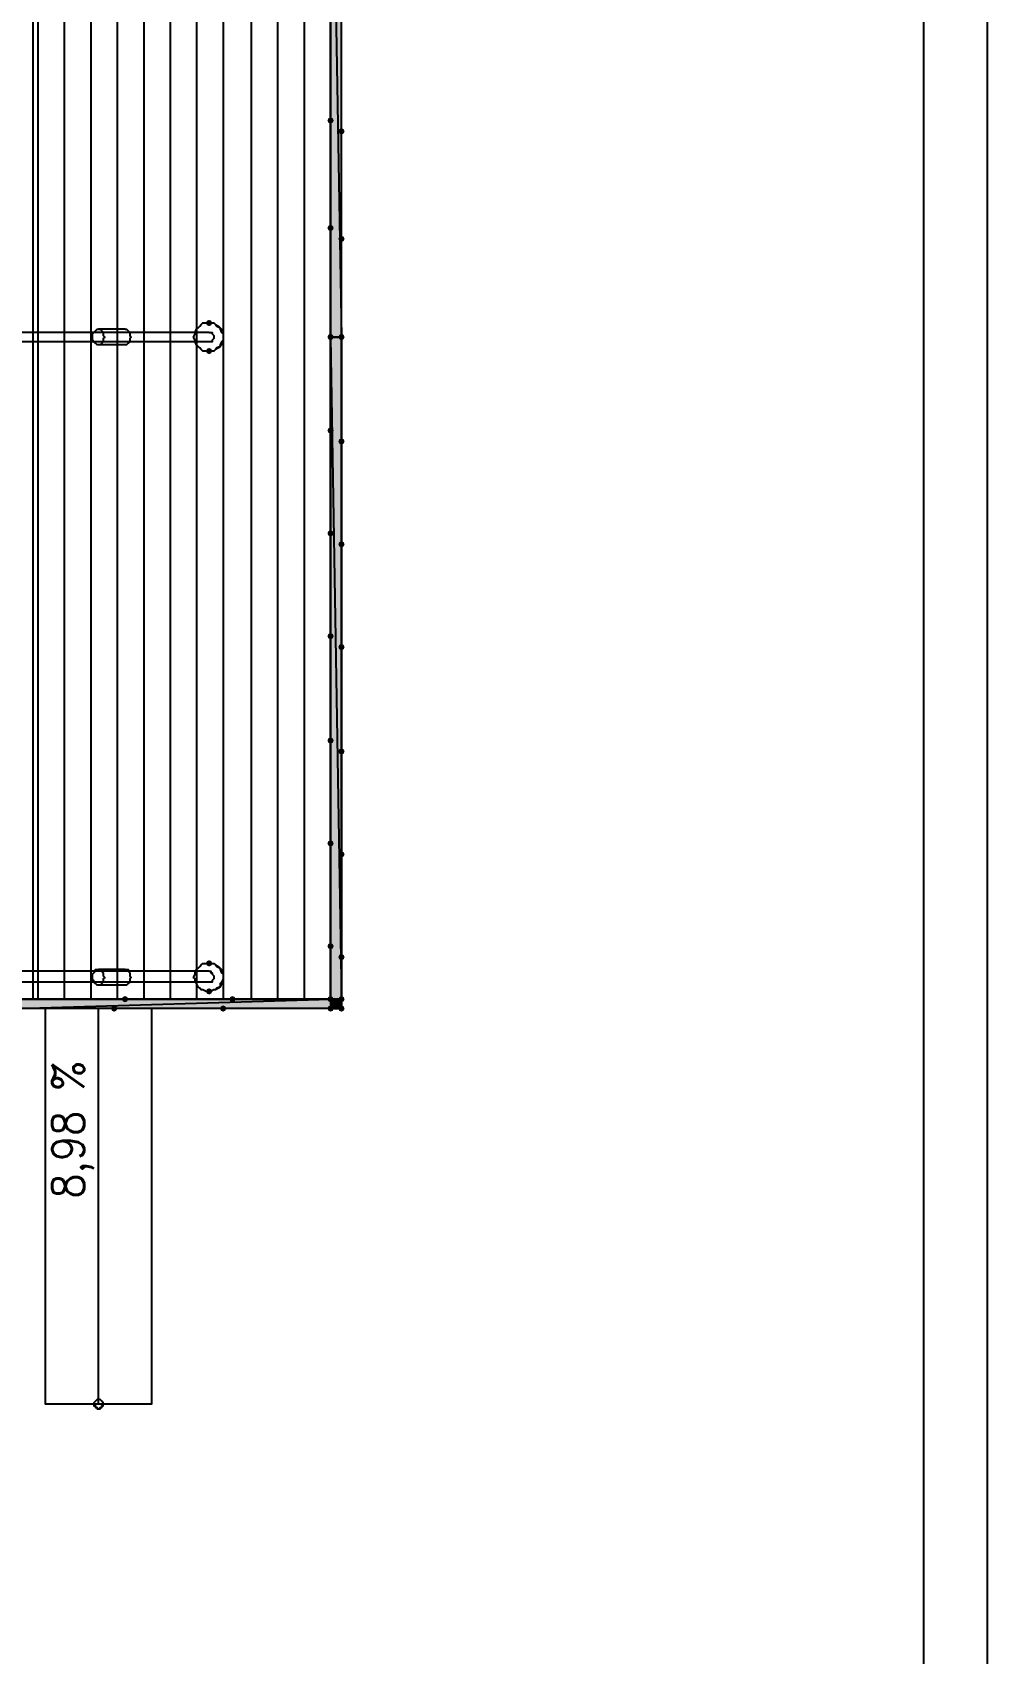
# Model space of a CAD drawing. Header units: millimetres. Extents: x 0 to 420, y 0 to 297.
# Drawn here: x 394.1 to 420.07, y 103.5 to 147.55 of the extents above; entities that cross this region are included whole.
import ezdxf

# ---------------------------------------------------------------- set-up
doc = ezdxf.new("R2010")
doc.units = ezdxf.units.MM
doc.layers.get('0').update_dxf_attribs({"linetype": 'CONTINUOUS'})
doc.styles.get("Standard").update_dxf_attribs({"font": 'STANDARD'})

msp = doc.modelspace()

# ---------------------------------------------------------------- hatches: boundary and pattern name
at = {"true_color": 0x000007}
h = msp.add_hatch(color=0, dxfattribs=at)
h.paths.add_polyline_path([(402.209, 139.276667), (402.209, 156.633333), (402.505333, 139.276667)], flags=0)
h.paths.add_polyline_path([(402.209, 156.633333), (402.505333, 139.276667), (402.505333, 156.633333)], flags=0)
at = {"true_color": 0x0000fe}
for points in [[(402.293667, 145.161), (402.268796, 145.101204), (402.209, 145.076333), (402.149204, 145.101204), (402.124333, 145.161), (402.149204, 145.220796), (402.209, 145.245667), (402.268796, 145.220796)], [(402.59, 144.864667), (402.565129, 144.804871), (402.505333, 144.78), (402.445538, 144.804871), (402.420667, 144.864667), (402.445537, 144.924462), (402.505333, 144.949333), (402.565129, 144.924463)], [(402.293667, 142.24), (402.268796, 142.180204), (402.209, 142.155333), (402.149204, 142.180204), (402.124333, 142.24), (402.149204, 142.299796), (402.209, 142.324667), (402.268796, 142.299796)], [(402.59, 141.943667), (402.565129, 141.883871), (402.505333, 141.859), (402.445538, 141.883871), (402.420667, 141.943667), (402.445537, 142.003462), (402.505333, 142.028333), (402.565129, 142.003463)], [(402.293667, 139.276667), (402.268796, 139.216871), (402.209, 139.192), (402.149204, 139.216871), (402.124333, 139.276667), (402.149204, 139.336462), (402.209, 139.361333), (402.268796, 139.336463)], [(402.59, 139.276667), (402.565129, 139.216871), (402.505333, 139.192), (402.445538, 139.216871), (402.420667, 139.276667), (402.445537, 139.336462), (402.505333, 139.361333), (402.565129, 139.336463)], [(402.293667, 136.736667), (402.268796, 136.676871), (402.209, 136.652), (402.149204, 136.676871), (402.124333, 136.736667), (402.149204, 136.796462), (402.209, 136.821333), (402.268796, 136.796463)], [(402.59, 136.440333), (402.565129, 136.380537), (402.505333, 136.355667), (402.445538, 136.380537), (402.420667, 136.440333), (402.445537, 136.500129), (402.505333, 136.525), (402.565129, 136.500129)], [(402.293667, 133.942667), (402.268796, 133.882871), (402.209, 133.858), (402.149204, 133.882871), (402.124333, 133.942667), (402.149204, 134.002462), (402.209, 134.027333), (402.268796, 134.002463)], [(402.59, 133.646333), (402.565129, 133.586537), (402.505333, 133.561667), (402.445538, 133.586537), (402.420667, 133.646333), (402.445537, 133.706129), (402.505333, 133.731), (402.565129, 133.706129)], [(402.293667, 131.148667), (402.268796, 131.088871), (402.209, 131.064), (402.149204, 131.088871), (402.124333, 131.148667), (402.149204, 131.208462), (402.209, 131.233333), (402.268796, 131.208463)], [(402.59, 130.852333), (402.565129, 130.792537), (402.505333, 130.767667), (402.445538, 130.792537), (402.420667, 130.852333), (402.445537, 130.912129), (402.505333, 130.937), (402.565129, 130.912129)], [(402.293667, 128.312333), (402.268796, 128.252537), (402.209, 128.227667), (402.149204, 128.252537), (402.124333, 128.312333), (402.149204, 128.372129), (402.209, 128.397), (402.268796, 128.372129)], [(402.59, 128.016), (402.565129, 127.956204), (402.505333, 127.931333), (402.445538, 127.956204), (402.420667, 128.016), (402.445537, 128.075796), (402.505333, 128.100667), (402.565129, 128.075796)], [(402.293667, 125.518333), (402.268796, 125.458537), (402.209, 125.433667), (402.149204, 125.458537), (402.124333, 125.518333), (402.149204, 125.578129), (402.209, 125.603), (402.268796, 125.578129)], [(402.59, 125.222), (402.565129, 125.162204), (402.505333, 125.137333), (402.445538, 125.162204), (402.420667, 125.222), (402.445537, 125.281796), (402.505333, 125.306667), (402.565129, 125.281796)], [(402.293667, 122.724333), (402.268796, 122.664537), (402.209, 122.639667), (402.149204, 122.664537), (402.124333, 122.724333), (402.149204, 122.784129), (402.209, 122.809), (402.268796, 122.784129)], [(402.59, 122.428), (402.565129, 122.368204), (402.505333, 122.343333), (402.445538, 122.368204), (402.420667, 122.428), (402.445537, 122.487796), (402.505333, 122.512667), (402.565129, 122.487796)], [(396.705667, 121.285), (396.680796, 121.225204), (396.621, 121.200333), (396.561204, 121.225204), (396.536333, 121.285), (396.561204, 121.344796), (396.621, 121.369667), (396.680796, 121.344796)], [(399.626667, 121.285), (399.601796, 121.225204), (399.542, 121.200333), (399.482204, 121.225204), (399.457333, 121.285), (399.482204, 121.344796), (399.542, 121.369667), (399.601796, 121.344796)], [(402.293667, 121.285), (402.268796, 121.225204), (402.209, 121.200333), (402.149204, 121.225204), (402.124333, 121.285), (402.149204, 121.344796), (402.209, 121.369667), (402.268796, 121.344796)], [(402.293667, 121.285), (402.268796, 121.225204), (402.209, 121.200333), (402.149204, 121.225204), (402.124333, 121.285), (402.149204, 121.344796), (402.209, 121.369667), (402.268796, 121.344796)], [(402.293667, 121.285), (402.268796, 121.225204), (402.209, 121.200333), (402.149204, 121.225204), (402.124333, 121.285), (402.149204, 121.344796), (402.209, 121.369667), (402.268796, 121.344796)], [(402.59, 121.285), (402.565129, 121.225204), (402.505333, 121.200333), (402.445538, 121.225204), (402.420667, 121.285), (402.445537, 121.344796), (402.505333, 121.369667), (402.565129, 121.344796)], [(396.409333, 121.031), (396.384462, 120.971204), (396.324667, 120.946333), (396.264871, 120.971204), (396.24, 121.031), (396.264871, 121.090796), (396.324667, 121.115667), (396.384462, 121.090796)], [(399.372667, 121.031), (399.347796, 120.971204), (399.288, 120.946333), (399.228204, 120.971204), (399.203333, 121.031), (399.228204, 121.090796), (399.288, 121.115667), (399.347796, 121.090796)], [(402.293667, 121.031), (402.268796, 120.971204), (402.209, 120.946333), (402.149204, 120.971204), (402.124333, 121.031), (402.149204, 121.090796), (402.209, 121.115667), (402.268796, 121.090796)], [(402.293667, 121.031), (402.268796, 120.971204), (402.209, 120.946333), (402.149204, 120.971204), (402.124333, 121.031), (402.149204, 121.090796), (402.209, 121.115667), (402.268796, 121.090796)], [(402.59, 121.031), (402.565129, 120.971204), (402.505333, 120.946333), (402.445538, 120.971204), (402.420667, 121.031), (402.445537, 121.090796), (402.505333, 121.115667), (402.565129, 121.090796)], [(402.59, 121.031), (402.565129, 120.971204), (402.505333, 120.946333), (402.445538, 120.971204), (402.420667, 121.031), (402.445537, 121.090796), (402.505333, 121.115667), (402.565129, 121.090796)], [(402.59, 121.031), (402.565129, 120.971204), (402.505333, 120.946333), (402.445538, 120.971204), (402.420667, 121.031), (402.445537, 121.090796), (402.505333, 121.115667), (402.565129, 121.090796)]]:
    msp.add_hatch(color=0, dxfattribs=at).paths.add_polyline_path(points, flags=0)
at = {"true_color": 0x000007}
for points in [[(398.991667, 139.657667), (398.966796, 139.597871), (398.907, 139.573), (398.847204, 139.597871), (398.822333, 139.657667), (398.847204, 139.717462), (398.907, 139.742333), (398.966796, 139.717463)], [(398.991667, 138.895667), (398.966796, 138.835871), (398.907, 138.811), (398.847204, 138.835871), (398.822333, 138.895667), (398.847204, 138.955462), (398.907, 138.980333), (398.966796, 138.955463)], [(398.991667, 122.258667), (398.966796, 122.198871), (398.907, 122.174), (398.847204, 122.198871), (398.822333, 122.258667), (398.847204, 122.318462), (398.907, 122.343333), (398.966796, 122.318463)], [(398.991667, 121.496667), (398.966796, 121.436871), (398.907, 121.412), (398.847204, 121.436871), (398.822333, 121.496667), (398.847204, 121.556462), (398.907, 121.581333), (398.966796, 121.556463)], [(402.209, 121.031), (402.505333, 121.031), (402.209, 121.285)], [(402.505333, 121.285), (402.209, 121.285), (402.505333, 121.031)]]:
    msp.add_hatch(color=0, dxfattribs=at).paths.add_polyline_path(points, flags=0)
h = msp.add_hatch(color=0, dxfattribs=at)
h.paths.add_polyline_path([(402.209, 121.285), (402.209, 139.276667), (402.505333, 121.285)], flags=0)
h.paths.add_polyline_path([(402.209, 139.276667), (402.505333, 121.285), (402.505333, 139.276667)], flags=0)
h = msp.add_hatch(color=0, dxfattribs=at)
h.paths.add_polyline_path([(402.209, 121.031), (393.7, 121.031), (402.209, 121.285)], flags=0)
h.paths.add_polyline_path([(393.7, 121.031), (402.209, 121.285), (393.7, 121.285)], flags=0)

# ---------------------------------------------------------------- linework, layer by layer
at = {"color": 0, "true_color": 0x000007}
for points in [[(0.211668, 0), (420.073667, 0), (420.073667, 296.925999), (0.211668, 296.925999)], [(7.239002, 1.735667), (418.338, 1.735667), (418.338, 295.190332), (7.239002, 295.190332)], [(401.616333, 203.623333), (402.209, 203.623333), (402.209, 121.285), (401.616333, 121.285), (394.673667, 121.285), (394.123333, 121.285), (394.123333, 203.623333), (394.673667, 203.623333)], [(393.742333, 162.475333), (393.742333, 121.285), (394.123333, 121.285), (394.123333, 162.475333)], [(402.209, 139.276667), (402.209, 156.633333), (402.505333, 139.276667)], [(402.209, 156.633333), (402.505333, 139.276667), (402.505333, 156.633333)], [(402.505333, 139.276667), (402.505333, 156.633333), (402.209, 156.633333), (402.209, 139.276667)], [(398.526, 139.192), (398.483667, 139.276667), (398.526, 139.361333), (398.526, 139.403667), (398.568333, 139.488333), (398.610667, 139.530667), (398.653, 139.573), (398.695333, 139.615333), (398.737667, 139.657667), (398.822333, 139.657667), (398.907, 139.657667), (398.949333, 139.657667), (399.034, 139.657667), (399.076333, 139.615333), (399.118667, 139.573), (399.203333, 139.530667), (399.203333, 139.488333), (399.245667, 139.403667), (399.288, 139.361333), (399.288, 139.276667), (399.288, 139.192), (399.245667, 139.149667), (399.203333, 139.065), (399.203333, 139.022667), (399.118667, 138.980333), (399.076333, 138.938), (399.034, 138.895667), (398.949333, 138.895667), (398.907, 138.895667), (398.822333, 138.895667), (398.737667, 138.895667), (398.695333, 138.938), (398.653, 138.980333), (398.610667, 139.022667), (398.568333, 139.065), (398.526, 139.149667)], [(402.209, 121.031), (393.7, 121.031), (393.7, 121.285), (402.209, 121.285), (402.209, 139.276667), (402.505333, 139.276667), (402.505333, 121.031)], [(395.732, 139.234333), (395.732, 139.276667), (395.732, 139.319), (395.732, 139.361333), (395.774333, 139.403667), (395.816667, 139.446), (395.859, 139.488333), (395.901333, 139.488333), (395.943667, 139.488333), (395.986, 139.446), (396.028333, 139.403667), (396.028333, 139.361333), (396.028333, 139.319), (396.070667, 139.276667), (396.028333, 139.234333), (396.028333, 139.192), (396.028333, 139.149667), (395.986, 139.107333), (395.943667, 139.065), (395.901333, 139.065), (395.859, 139.065), (395.816667, 139.107333), (395.774333, 139.149667), (395.732, 139.192)], [(402.209, 121.285), (402.209, 139.276667), (402.505333, 121.285)], [(402.209, 139.276667), (402.505333, 121.285), (402.505333, 139.276667)], [(395.732, 121.835333), (395.732, 121.877667), (395.732, 121.92), (395.732, 121.962333), (395.774333, 122.004667), (395.816667, 122.047), (395.816667, 122.089333), (395.859, 122.089333), (395.901333, 122.089333), (395.943667, 122.089333), (395.986, 122.089333), (395.986, 122.047), (396.028333, 122.004667), (396.028333, 121.962333), (396.028333, 121.92), (396.070667, 121.877667), (396.028333, 121.835333), (396.028333, 121.793), (396.028333, 121.750667), (395.986, 121.708333), (395.943667, 121.666), (395.901333, 121.666), (395.859, 121.666), (395.816667, 121.708333), (395.774333, 121.750667), (395.774333, 121.793), (395.732, 121.793)], [(398.526, 121.835333), (398.483667, 121.877667), (398.526, 121.962333), (398.526, 122.004667), (398.568333, 122.089333), (398.610667, 122.131667), (398.653, 122.174), (398.695333, 122.216333), (398.737667, 122.258667), (398.822333, 122.258667), (398.907, 122.258667), (398.949333, 122.258667), (399.034, 122.258667), (399.076333, 122.216333), (399.118667, 122.174), (399.203333, 122.131667), (399.203333, 122.089333), (399.245667, 122.004667), (399.288, 121.962333), (399.288, 121.877667), (399.288, 121.835333), (399.245667, 121.750667), (399.203333, 121.708333), (399.203333, 121.623667), (399.118667, 121.581333), (399.076333, 121.539), (399.034, 121.539), (398.949333, 121.496667), (398.907, 121.496667), (398.822333, 121.496667), (398.737667, 121.539), (398.695333, 121.539), (398.653, 121.581333), (398.610667, 121.623667), (398.568333, 121.708333), (398.526, 121.750667)], [(402.209, 121.031), (393.7, 121.031), (402.209, 121.285)], [(393.7, 121.031), (402.209, 121.285), (393.7, 121.285)], [(402.209, 121.031), (402.505333, 121.031), (402.209, 121.285)], [(402.505333, 121.285), (402.209, 121.285), (402.505333, 121.031)], [(395.901333, 110.405333), (395.859, 110.405333), (395.816667, 110.363), (395.774333, 110.320667), (395.774333, 110.278333), (395.774333, 110.236), (395.816667, 110.236), (395.816667, 110.193667), (395.859, 110.193667), (395.859, 110.151333), (395.901333, 110.151333), (395.943667, 110.151333), (395.943667, 110.193667), (395.986, 110.193667), (395.986, 110.236), (396.028333, 110.236), (396.028333, 110.278333), (396.028333, 110.320667), (395.986, 110.363), (395.943667, 110.405333)]]:
    msp.add_lwpolyline(points, close=True, dxfattribs=at)
at = {"color": 0, "true_color": 0x0000fd}
for points in [[(394.250333, 203.623333), (394.250333, 121.285)], [(394.97, 203.623333), (394.97, 121.285)], [(395.689667, 203.623333), (395.689667, 121.285)], [(396.409333, 203.623333), (396.409333, 121.285)], [(397.129, 203.623333), (397.129, 121.285)], [(397.848667, 203.623333), (397.848667, 121.285)], [(398.568333, 203.623333), (398.568333, 121.285)], [(399.288, 203.623333), (399.288, 121.285)], [(400.05, 203.623333), (400.05, 121.285)], [(400.769667, 203.623333), (400.769667, 121.285)], [(401.489333, 203.623333), (401.489333, 121.285)]]:
    msp.add_lwpolyline(points, dxfattribs=at)
at = {"color": 0, "true_color": 0x000007}
for points in [[(402.505333, 139.276667), (402.505333, 156.633333)], [(398.907, 139.657667), (398.949333, 139.657667), (399.034, 139.657667), (399.076333, 139.615333), (399.161, 139.573), (399.203333, 139.530667), (399.245667, 139.488333), (399.245667, 139.403667), (399.288, 139.361333), (399.288, 139.276667), (399.288, 139.192), (399.245667, 139.149667), (399.245667, 139.065), (399.203333, 139.022667), (399.161, 138.980333), (399.076333, 138.938), (399.034, 138.895667), (398.949333, 138.895667), (398.907, 138.895667)], [(398.907, 139.403667), (393.615333, 139.403667)], [(396.621, 139.488333), (395.901333, 139.488333)], [(396.621, 139.488333), (396.663333, 139.488333), (396.705667, 139.446), (396.748, 139.403667), (396.748, 139.361333), (396.748, 139.319), (396.790333, 139.276667), (396.748, 139.234333), (396.748, 139.192), (396.748, 139.149667), (396.705667, 139.107333), (396.663333, 139.065), (396.621, 139.065)], [(398.907, 139.403667), (398.949333, 139.403667), (398.991667, 139.403667), (398.991667, 139.361333), (399.034, 139.319), (399.034, 139.276667), (399.034, 139.234333), (398.991667, 139.192), (398.991667, 139.149667), (398.949333, 139.149667), (398.907, 139.149667)], [(402.505333, 121.285), (402.505333, 139.276667)], [(398.907, 139.149667), (393.615333, 139.149667)], [(396.621, 139.065), (395.901333, 139.065)], [(398.907, 122.047), (393.615333, 122.047)], [(396.621, 122.089333), (395.901333, 122.089333)], [(396.621, 122.089333), (396.663333, 122.089333), (396.705667, 122.089333), (396.705667, 122.047), (396.748, 122.004667), (396.748, 121.962333), (396.748, 121.92), (396.790333, 121.877667), (396.748, 121.835333), (396.748, 121.793), (396.748, 121.750667), (396.705667, 121.708333), (396.663333, 121.666), (396.621, 121.666)], [(398.907, 122.258667), (398.949333, 122.258667), (399.034, 122.258667), (399.076333, 122.216333), (399.161, 122.174), (399.203333, 122.131667), (399.245667, 122.089333), (399.245667, 122.004667), (399.288, 121.962333), (399.288, 121.877667), (399.288, 121.835333), (399.245667, 121.750667), (399.245667, 121.708333), (399.203333, 121.623667), (399.161, 121.581333), (399.076333, 121.539), (399.034, 121.539), (398.949333, 121.496667), (398.907, 121.496667)], [(398.907, 122.047), (398.949333, 122.047), (398.949333, 122.004667), (398.991667, 122.004667), (398.991667, 121.962333), (399.034, 121.92), (399.034, 121.877667), (399.034, 121.835333), (398.991667, 121.793), (398.991667, 121.750667), (398.949333, 121.750667), (398.907, 121.750667)], [(398.907, 121.750667), (393.615333, 121.750667)], [(396.621, 121.666), (395.901333, 121.666)], [(402.209, 121.285), (393.7, 121.285)], [(397.340667, 121.031), (397.340667, 110.278333), (394.462, 110.278333), (394.462, 121.031)], [(395.901333, 110.278333), (395.901333, 121.031)]]:
    msp.add_lwpolyline(points, dxfattribs=at)

# ---------------------------------------------------------------- texts
at = {"color": 0, "true_color": 0x000007, "insert": (395.774326, 115.86633), "char_height": 0.872032, "width": 3.80302835, "attachment_point": 7, "rotation": 90}
msp.add_mtext('8,98 %', dxfattribs=at)

doc.saveas('drawing.dxf')
